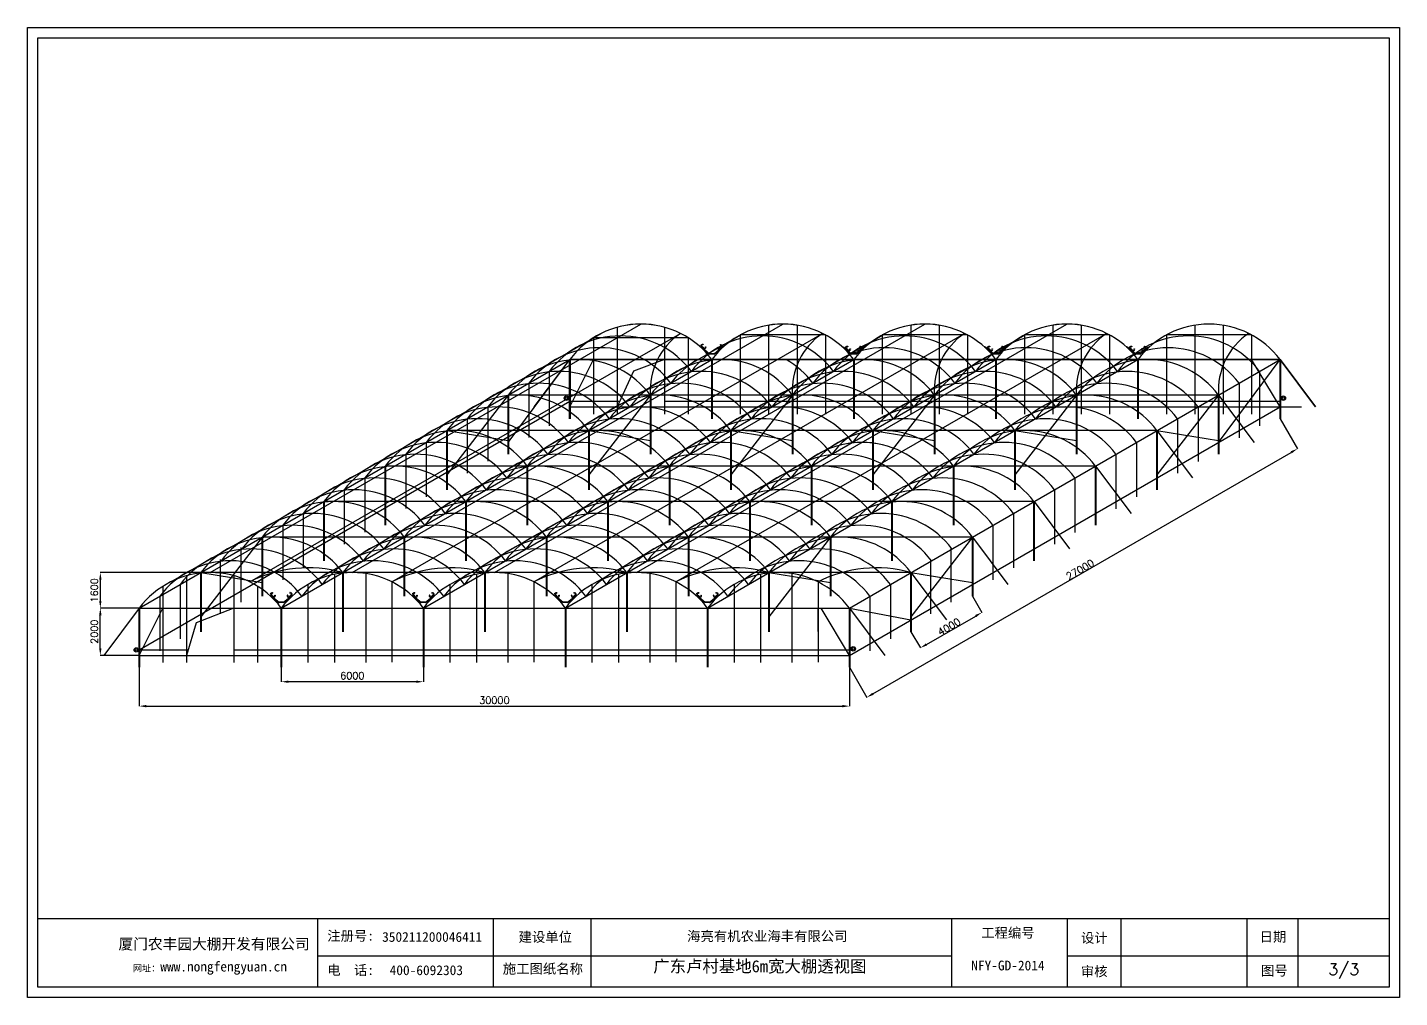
# Model space of a CAD drawing. Header units: inches. Extents: x 211493 to 813085, y -211351 to -52186.
# Drawn here: x 656508 to 714469, y -211351 to -170364 of the extents above; entities that cross this region are included whole.
import ezdxf

# ---------------------------------------------------------------- set-up
doc = ezdxf.new("R2010")
doc.units = ezdxf.units.IN
doc.header["$MEASUREMENT"] = 0
doc.header["$PDMODE"] = 1
doc.styles.get("Standard").update_dxf_attribs({"font": 'txt', "bigfont": 'gbcbig.shx'})
doc.styles.add('样式 1', font='SIMFANG.TTF')
doc.linetypes.add('ZIGZAG', pattern='A,0.00254,-5.08,[131,ltypeshp.shx,S=5.08,R=0,X=-5.08,Y=0],-10.16,[131,ltypeshp.shx,S=5.08,R=180,X=5.08,Y=0],-5.08', length=20.32254)
doc.dimstyles.new('ISO-25', dxfattribs={"dimtxt": 500, "dimasz": 300, "dimexe": 1.25, "dimexo": 0.625, "dimtad": 1, "dimtxsty": 'Standard', "dimcen": 300, "dimadec": 0, "dimazin": 0, "dimtfac": 1, "dimtmove": 0, "dimatfit": 3, "dimfxl": 1, "dimarcsym": 0})
doc.dimstyles.get("Standard").update_dxf_attribs({"dimtxt": 300, "dimasz": 300, "dimexe": 0.18, "dimexo": 0, "dimgap": 20, "dimtad": 1, "dimtoh": 1, "dimdec": 0, "dimzin": 0, "dimdsep": 46, "dimtxsty": 'Standard', "dimcen": 0.09, "dimclrd": 6, "dimclre": 6, "dimclrt": 6, "dimadec": 0, "dimazin": 0, "dimtfac": 1, "dimtdec": 0, "dimtofl": 0, "dimtmove": 1, "dimatfit": 3, "dimfxl": 1, "dimtolj": 1, "dimtzin": 0, "dimarcsym": 0})

# ---------------------------------------------------------------- blocks, each defined once
blk = doc.blocks.new('农丰园大棚图框')
at = {"ltscale": 10}
for p, q in [((581, 4361), (75019, 4361)), ((15986, 4361), (15986, 581)), ((25667, 4361), (25667, 581)), ((31039, 4361), (31039, 581)), ((50911, 4361), (50911, 581)), ((57286, 4361), (57286, 581)), ((60253, 581), (60253, 4361)), ((67185, 4361), (67185, 581)), ((67185, 4361), (67185, 581)), ((69994, 4361), (69994, 581)), ((69994, 4361), (69994, 581)), ((15986, 2291), (50911, 2291)), ((57286, 2291), (75019, 2291))]:
    blk.add_line(p, q, dxfattribs=at)
at = {"color": 0, "lineweight": -3}
for points in [[(0, 53461), (75600, 53461), (75600, 0), (0, 0)], [(581, 52880), (75019, 52880), (75019, 581), (581, 581)]]:
    blk.add_lwpolyline(points, close=True, dxfattribs=at)
at = {"ltscale": 10, "attachment_point": 5}
for s, insert, char_height, width in [('{\\fSimSun|b0|i0|c134|p2;工程编号\\P\\PNFY-GD-2014}', (54022, 2662), 540, 5878.67), ('{\\fSimSun|b0|i0|c134|p2;厦门农丰园大棚开发有限公司}', (10282, 2920), 594, 12234.25), ('{\\fSimSun|b0|i0|c134|p2;注册号:}', (17806, 3370), 540, 2548.24), ('{\\fSimSun|b0|i0|c134|p2;350211200046411}', (22297, 3337), 540, 6390.31), ('{\\fSimSun|b0|i0|c134|p2;建设单位}', (28532, 3307), 540, 3132.74), ('{\\fSimSun|b0|i0|c134|p2;海亮有机农业海丰有限公司}', (40765, 3354), 540, 16576.79), ('{\\fSimSun|b0|i0|c134|p2;设计}', (58783, 3259), 540, 3132.74), ('{\\fSimSun|b0|i0|c134|p2;日期}', (68627, 3323), 540, 3132.74), ('{\\fSimSun|b0|i0|c134|p2;\\H0.66667x;网址：\\H1.5x;www.nongfengyuan.cn}', (10055, 1619), 540, 14674.69), ('{\\fSimSun|b0|i0|c134|p2;电  话:}', (17806, 1485), 540, 2548.24), ('{\\fSimSun|b0|i0|c134|p2;\\H0.6832x;400-6092303}', (21977, 1503), 790.4, 5418.12), ('{\\fSimSun|b0|i0|c134|p2;施工图纸名称}', (28399, 1559), 540, 4764.46), ('{\\fSimSun|b0|i0|c134|p2;审核}', (58776, 1411), 540, 3132.74), ('{\\fSimSun|b0|i0|c134|p2;图号}', (68700, 1457), 540, 3132.74)]:
    blk.add_mtext(s, dxfattribs=dict(at, insert=insert, char_height=char_height, width=width))
blk = doc.blocks.new('*D19')
at = {"color": 6, "linetype": 'Continuous', "lineweight": -2}
for p, q in [((661232, -194895), (659586, -194895)), ((659587, -196595), (659587, -195195)), ((661232, -196895), (659586, -196895))]:
    blk.add_line(p, q, dxfattribs=at)
at = {"color": 6, "linetype": 'Continuous'}
for points in [[(659537, -195195), (659637, -195195), (659587, -194895)], [(659537, -196595), (659637, -196595), (659587, -196895)]]:
    blk.add_solid(points, dxfattribs=at)
at = {"layer": 'Defpoints', "color": 0, "linetype": 'Continuous'}
for p in [(659587, -194895), (661232, -194895), (661232, -196895)]:
    blk.add_point(p, dxfattribs=at)
at = {"color": 6, "linetype": 'Continuous', "lineweight": 25, "insert": (659337, -195895), "char_height": 300, "attachment_point": 5, "rotation": 90}
blk.add_mtext('2000', dxfattribs=at)
blk = doc.blocks.new('*D36')
at = {"color": 6, "linetype": 'Continuous', "lineweight": -2}
for p, q in [((664232, -193395), (659586, -193395)), ((659588, -194595), (659588, -193695)), ((661231, -194895), (659586, -194895))]:
    blk.add_line(p, q, dxfattribs=at)
at = {"color": 6, "linetype": 'Continuous'}
for points in [[(659538, -193695), (659638, -193695), (659588, -193395)], [(659538, -194595), (659638, -194595), (659588, -194895)]]:
    blk.add_solid(points, dxfattribs=at)
at = {"layer": 'Defpoints', "color": 0, "linetype": 'Continuous'}
for p in [(659588, -193395), (664232, -193395), (661232, -194895)]:
    blk.add_point(p, dxfattribs=at)
at = {"color": 6, "linetype": 'Continuous', "lineweight": 25, "insert": (659338, -194145), "char_height": 300, "attachment_point": 5, "rotation": 90}
blk.add_mtext('1600', dxfattribs=at)
blk = doc.blocks.new('M')
at = {"color": 4}
blk.add_line((0, 0), (-6000, 0), dxfattribs=at)
blk.add_arc((-3000, -2250), 3750, 36.8699, 143.1301)
blk = doc.blocks.new('*D20')
at = {"color": 6, "linetype": 'Continuous', "lineweight": -2}
for p, q in [((667232, -196896), (667232, -198007)), ((673232, -196896), (673232, -198007)), ((672932, -198006), (667532, -198006))]:
    blk.add_line(p, q, dxfattribs=at)
at = {"color": 6, "linetype": 'Continuous'}
for points in [[(667532, -197956), (667532, -198056), (667232, -198006)], [(672932, -197956), (672932, -198056), (673232, -198006)]]:
    blk.add_solid(points, dxfattribs=at)
at = {"layer": 'Defpoints', "color": 0, "linetype": 'Continuous'}
for p in [(667232, -196895), (673232, -196895), (667232, -198006)]:
    blk.add_point(p, dxfattribs=at)
at = {"color": 6, "linetype": 'Continuous', "lineweight": 25, "insert": (670232, -197756), "char_height": 300, "attachment_point": 5}
blk.add_mtext('6000', dxfattribs=at)
blk = doc.blocks.new('*D37')
at = {"color": 6, "linetype": 'Continuous', "lineweight": -2}
for p, q in [((661232, -197396), (661232, -199039)), ((691232, -197396), (691232, -199040)), ((661532, -199038), (690932, -199039))]:
    blk.add_line(p, q, dxfattribs=at)
at = {"color": 6, "linetype": 'Continuous'}
for points in [[(661532, -198988), (661532, -199088), (661232, -199038)], [(690932, -198989), (690932, -199089), (691232, -199039)]]:
    blk.add_solid(points, dxfattribs=at)
at = {"layer": 'Defpoints', "color": 0, "linetype": 'Continuous'}
for p in [(661232, -197395), (691232, -197396), (691232, -199039)]:
    blk.add_point(p, dxfattribs=at)
at = {"color": 6, "linetype": 'Continuous', "lineweight": 25, "insert": (676232, -198788), "char_height": 300, "attachment_point": 5, "rotation": 359.99881}
blk.add_mtext('30000', dxfattribs=at)
blk = doc.blocks.new('A$C04282A70')
at = {"linetype": 'Continuous', "lineweight": 30}
h = blk.add_hatch(color=5, dxfattribs=at)
h.dxf.hatch_style = 1
h.set_gradient(color1=(0, 0, 255), color2=(0, 0, 245), one_color=1, tint=0.48)
h.paths.add_polyline_path([(-11, -22, 0.333333), (-35, -22), (-84, -22, -0.104738), (-90, -20), (-94, -19, -0.550258), (-101, 30), (-70, 57, 0.407424), (-70, 72, 0.656234), (-85, 66), (-86, 57), (-82, 57), (-81, 66, -0.663842), (-73, 69, -0.402419), (-73, 60), (-104, 33, 0.550257), (-95, -22), (-92, -24, 0.104738), (-84, -26), (-35, -26, -0.333333), (-11, -26), (13, -26, -0.333333), (37, -26), (85, -26, 0.104738), (94, -24), (97, -22, 0.550261), (105, 33), (74, 60, -0.402419), (75, 69, -0.663842), (83, 66), (84, 57), (88, 57), (87, 66, 0.656234), (72, 72, 0.407424), (71, 57), (103, 30, -0.550258), (95, -19), (92, -20, -0.104738), (85, -22), (37, -22, 0.333333), (13, -22)])
at = {"color": 5, "linetype": 'Continuous', "lineweight": 30}
for p, q in [((-104, 33), (-73, 60)), ((-70, 57), (-101, 30)), ((-86, 57), (-85, 66)), ((-82, 57), (-86, 57)), ((-81, 66), (-82, 57)), ((103, 30), (71, 57)), ((74, 60), (105, 33)), ((84, 57), (83, 66)), ((88, 57), (84, 57)), ((87, 66), (88, 57)), ((-92, -24), (-95, -22)), ((-94, -19), (-90, -20)), ((-84, -22), (-35, -22)), ((-35, -26), (-84, -26)), ((-11, -22), (13, -22)), ((13, -26), (-11, -26)), ((37, -22), (85, -22)), ((85, -26), (37, -26)), ((92, -20), (95, -19)), ((97, -22), (94, -24))]:
    blk.add_line(p, q, dxfattribs=at)
for centre, radius, start, end in [((-82, 8), 33.3, 130.79442, 246.08306), ((-82, 8), 29.3, 130.79442, 246.08306), ((-77, 66), 8.71, 43.5539, 176.65091), ((-77, 66), 4.71, 42.33947, 176.65091), ((-78, 64), 6.4, 319.77772, 47.46081), ((-78, 64), 10.4, 317.8389, 46.50757), ((79, 64), 10.4, 133.49243, 222.1611), ((78, 66), 8.71, 3.34909, 136.4461), ((79, 64), 6.4, 132.53919, 220.22228), ((78, 66), 4.71, 3.34909, 137.66053), ((83, 8), 29.3, 293.91694, 49.20558), ((83, 8), 33.3, 293.91694, 49.20558), ((-84, -6), 20, 246.08306, 270), ((-84, -6), 16, 246.08306, 270), ((-23, -38), 20, 53.1301, 126.8699), ((-23, -42), 20, 53.1301, 126.8699), ((25, -38), 20, 53.1301, 126.8699), ((25, -42), 20, 53.1301, 126.8699), ((85, -6), 16, 270, 293.91694), ((85, -6), 20, 270, 293.91694)]:
    blk.add_arc(centre, radius, start, end, dxfattribs=at)
blk = doc.blocks.new('A$C0B09460F')
at = {"linetype": 'Continuous', "lineweight": 25}
h = blk.add_hatch(color=5, dxfattribs=at)
h.dxf.hatch_style = 1
h.set_gradient(color1=(255, 255, 0), color2=(255, 255, 5), one_color=1, tint=0.51)
h.paths.add_polyline_path([(426, 277, -0.065543), (428, 278), (492, 308), (487, 319), (426, 290), (94, 12), (-92, 12), (-421, 288), (-487, 319), (-492, 308), (-428, 278, -0.065544), (-426, 277), (-97, 1, 0.176327), (-94, 0), (94, 0, 0.176327), (97, 1)])
at = {"color": 7, "linetype": 'Continuous'}
for p, q in [((-492, 308), (-487, 319)), ((-492, 308), (-428, 278)), ((-487, 319), (-421, 288)), ((-426, 277), (-97, 1)), ((-421, 288), (-92, 12)), ((94, 0), (-94, 0)), ((94, 12), (-92, 12)), ((94, 12), (426, 290)), ((97, 1), (426, 277)), ((426, 290), (487, 319)), ((428, 278), (492, 308)), ((492, 308), (487, 319))]:
    blk.add_line(p, q, dxfattribs=at)
for centre, start, end in [((-430, 274), 50, 65), ((-94, 5), 230, 270), ((94, 5), 270, 310), ((430, 274), 115, 130)]:
    blk.add_arc(centre, 4.8, start, end, dxfattribs=at)
blk = doc.blocks.new('*D65')
at = {"color": 6, "lineweight": -2}
for p, q in [((696428, -194396), (696824, -195081)), ((694486, -196431), (696564, -195231)), ((693830, -195896), (694226, -196581))]:
    blk.add_line(p, q, dxfattribs=at)
at = {"color": 6}
for points in [[(696539, -195188), (696589, -195274), (696824, -195081)], [(694461, -196388), (694511, -196474), (694226, -196581)]]:
    blk.add_solid(points, dxfattribs=at)
at = {"layer": 'Defpoints', "color": 0}
for p in [(696428, -194396), (696824, -195081), (693830, -195896)]:
    blk.add_point(p, dxfattribs=at)
at = {"color": 6, "insert": (695440, -195684), "char_height": 300, "attachment_point": 5, "rotation": 30}
blk.add_mtext('\\A1;4000', dxfattribs=at)
blk = doc.blocks.new('*D66')
at = {"color": 6, "lineweight": -2}
for p, q in [((709419, -186896), (710152, -188166)), ((692225, -198517), (709892, -188316)), ((691232, -197396), (691966, -198667))]:
    blk.add_line(p, q, dxfattribs=at)
at = {"color": 6}
for points in [[(709867, -188273), (709917, -188359), (710152, -188166)], [(692200, -198473), (692250, -198560), (691966, -198667)]]:
    blk.add_solid(points, dxfattribs=at)
at = {"layer": 'Defpoints', "color": 0}
for p in [(709419, -186896), (710152, -188166), (691232, -197396)]:
    blk.add_point(p, dxfattribs=at)
at = {"color": 6, "insert": (700974, -193269), "char_height": 300, "attachment_point": 5, "rotation": 30.00148}
blk.add_mtext('\\A1;27000', dxfattribs=at)

msp = doc.modelspace()

# ---------------------------------------------------------------- linework, layer by layer
at = {"color": 3, "linetype": 'Continuous', "lineweight": 25}
for p, q in [((664232.228, -193395.244), (682418.761, -182895.244)), ((664232.228, -193395.244), (682418.761, -182895.244)), ((670232.228, -193395.244), (688418.761, -182895.244)), ((670232.228, -193395.244), (688418.761, -182895.244)), ((676232.228, -193395.244), (694418.761, -182895.244)), ((676232.228, -193395.244), (694418.761, -182895.244)), ((682232.228, -193395.244), (700418.761, -182895.244)), ((682232.228, -193395.244), (700418.761, -182895.244)), ((662560.825, -193788.324), (680747.358, -183288.324)), ((668560.825, -193788.324), (686747.358, -183288.324)), ((671903.631, -193788.324), (690090.164, -183288.324)), ((674560.825, -193788.324), (692747.358, -183288.324)), ((677903.631, -193788.324), (696090.164, -183288.324)), ((680560.825, -193788.324), (698747.358, -183288.324)), ((682172.923, -184395.244), (684090.164, -183288.324)), ((683903.631, -193788.324), (702090.164, -183288.324)), ((665903.631, -193788.324), (682172.923, -184395.244))]:
    msp.add_line(p, q, dxfattribs=at)
at = {"lineweight": 25}
for p, q in [((681418.761, -183031.661), (681418.761, -186695.869)), ((683418.761, -183031.661), (683418.761, -186695.869)), ((687818.761, -182944.18), (687818.761, -186695.869)), ((689018.761, -182944.18), (689018.761, -186695.869)), ((693818.761, -182944.18), (693818.761, -186695.869)), ((695018.761, -182944.18), (695018.761, -186695.869)), ((699818.761, -182944.18), (699818.761, -186695.869)), ((701018.761, -182944.18), (701018.761, -186695.869)), ((705818.761, -182944.18), (705818.761, -186695.869)), ((707018.761, -182944.18), (707018.761, -186695.869)), ((680418.761, -183473.725), (680418.761, -186695.869)), ((684418.761, -183473.725), (684418.761, -186695.869)), ((686618.761, -183356.112), (686618.761, -186695.869)), ((690218.761, -183356.112), (690218.761, -186695.869)), ((692618.761, -183356.112), (692618.761, -186695.869)), ((696218.761, -183356.112), (696218.761, -186695.869)), ((698618.761, -183356.112), (698618.761, -186695.869)), ((702218.761, -183356.112), (702218.761, -186695.869)), ((704618.761, -183356.112), (704618.761, -186695.869)), ((708218.761, -183356.112), (708218.761, -186695.869)), ((679418.761, -184395.869), (685418.761, -184395.869)), ((685418.761, -184395.869), (691418.761, -184395.869)), ((691418.761, -184395.869), (697418.761, -184395.869)), ((697418.761, -184395.869), (703418.761, -184395.869)), ((703418.761, -184395.869), (709418.761, -184395.869))]:
    msp.add_line(p, q, dxfattribs=at)
at = {"color": 5, "linetype": 'ZIGZAG', "lineweight": -3, "ltscale": 10}
for p, q in [((684418.761, -183473.725), (680418.761, -183473.725)), ((690218.761, -183356.112), (686618.761, -183356.112)), ((696218.761, -183356.112), (692618.761, -183356.112)), ((702218.761, -183356.112), (698618.761, -183356.112)), ((708218.761, -183356.112), (704618.761, -183356.112)), ((661232.228, -194895.244), (679418.761, -184395.244)), ((673232.228, -194895.244), (691418.761, -184395.244)), ((679232.228, -194895.244), (697418.761, -184395.244)), ((679232.228, -194895.244), (697418.761, -184395.244)), ((679418.761, -184395.869), (685418.761, -184395.869)), ((685232.228, -194895.244), (703418.761, -184395.244)), ((685418.761, -184395.869), (691418.761, -184395.869)), ((691233.478, -194895.244), (709420.011, -184395.244)), ((691418.761, -184395.869), (697418.761, -184395.869)), ((697418.761, -184395.869), (703418.761, -184395.869)), ((702218.761, -184395.869), (702218.761, -186395.869)), ((703418.761, -184395.869), (709418.761, -184395.869)), ((708218.761, -184395.869), (708218.761, -186395.869)), ((661232.228, -196659.179), (679418.761, -186159.179)), ((679419.136, -186158.337), (681488.948, -186158.337)), ((683419.136, -186158.337), (687488.948, -186158.337)), ((687419.136, -186158.337), (691419.136, -186158.337)), ((691419.136, -186158.337), (697419.136, -186158.337)), ((693419.136, -186158.337), (697419.136, -186158.337)), ((697419.136, -186158.337), (703419.136, -186158.337)), ((697419.136, -186158.962), (703419.136, -186158.962)), ((699419.136, -186158.962), (703419.136, -186158.962)), ((703419.136, -186158.962), (709419.136, -186158.962)), ((692097.003, -194395.244), (692098.253, -196395.869)), ((661230.978, -194895.244), (661232.228, -196895.869)), ((661232.228, -194895.244), (667232.228, -194895.244)), ((662230.978, -194895.244), (662232.228, -196895.869)), ((667232.228, -194895.244), (673232.228, -194895.244)), ((673232.228, -194895.244), (679232.228, -194895.244)), ((677902.381, -194894.619), (677903.631, -196895.244)), ((679230.978, -194895.244), (679232.228, -196895.869)), ((679232.228, -194895.244), (685232.228, -194895.244)), ((683902.381, -194894.619), (683903.631, -196895.244)), ((685230.978, -194895.244), (685232.228, -196895.869)), ((685230.978, -194895.869), (685232.228, -196896.494)), ((685232.228, -194895.869), (691232.228, -194895.869)), ((689902.381, -194895.244), (689903.631, -196895.869)), ((691230.978, -194895.869), (691232.228, -196896.494)), ((661232.228, -196659.179), (663232.228, -196659.179)), ((661232.228, -196659.179), (663302.04, -196659.179)), ((665232.228, -196659.179), (667232.228, -196659.179)), ((667232.228, -196659.179), (669232.228, -196659.179)), ((669232.228, -196659.179), (673232.228, -196659.179)), ((673232.228, -196659.179), (679232.228, -196659.179)), ((679232.228, -196659.179), (685232.228, -196659.179)), ((685232.228, -196659.804), (691232.228, -196659.804))]:
    msp.add_line(p, q, dxfattribs=at)
for p, q in [((676820.685, -187895.869), (679420.011, -184395.244)), ((679418.761, -184395.869), (697418.761, -184395.869)), ((679418.761, -186395.869), (680418.761, -184395.869)), ((706820.685, -187895.869), (709420.011, -184395.244)), ((709418.761, -186395.869), (708218.761, -184395.869)), ((661232.228, -196895.869), (662232.228, -194895.869)), ((691232.228, -196896.494), (690032.228, -194896.494))]:
    msp.add_line(p, q)
at = {"color": 4, "lineweight": 25}
for p, q in [((677918.761, -186395.869), (679418.761, -184395.869)), ((710918.761, -186395.869), (709418.761, -184395.869))]:
    msp.add_line(p, q, dxfattribs=at)
at = {"color": 4, "linetype": 'Continuous', "lineweight": 25}
for p, q in [((685418.761, -184395.244), (679418.761, -184395.244)), ((691418.761, -184395.244), (685418.761, -184395.244)), ((691418.761, -184395.244), (685418.761, -184395.244)), ((697418.761, -184395.244), (691418.761, -184395.244)), ((697418.761, -184395.244), (691418.761, -184395.244)), ((703418.761, -184395.244), (697418.761, -184395.244)), ((703418.761, -184395.869), (697418.761, -184395.869)), ((703418.761, -184395.869), (697418.761, -184395.869)), ((709418.761, -184395.869), (703418.761, -184395.869)), ((709418.761, -184395.869), (710918.761, -186395.869)), ((676820.685, -185895.244), (674222.609, -189269.43)), ((682820.685, -185895.244), (680222.609, -189269.43)), ((688820.685, -185895.244), (686222.609, -189269.43)), ((694820.685, -185895.244), (692222.609, -189269.43)), ((700820.685, -185895.869), (698222.609, -189270.055)), ((706820.685, -185895.869), (704222.609, -189270.055)), ((706820.685, -185895.869), (708320.685, -187895.869)), ((680222.609, -187395.244), (674222.609, -187395.244)), ((674222.609, -187395.244), (676820.685, -187818.316)), ((686222.609, -187395.244), (680222.609, -187395.244)), ((686222.609, -187395.244), (680222.609, -187395.244)), ((680222.609, -187395.244), (682820.685, -187818.316)), ((692222.609, -187395.244), (686222.609, -187395.244)), ((692222.609, -187395.244), (686222.609, -187395.244)), ((686222.609, -187395.244), (688820.685, -187818.316)), ((698222.609, -187395.244), (692222.609, -187395.244)), ((692222.609, -187395.244), (694820.685, -187818.316)), ((698222.609, -187395.869), (692222.609, -187395.869)), ((698222.609, -187395.869), (692222.609, -187395.869)), ((704222.609, -187395.869), (698222.609, -187395.869)), ((698222.609, -187395.869), (700820.685, -187818.941)), ((704222.609, -187395.869), (705722.609, -189395.869)), ((704222.609, -187395.869), (706820.685, -187818.941)), ((701624.533, -188895.869), (703124.533, -190895.869)), ((675026.456, -190395.244), (669026.456, -190395.244)), ((681026.456, -190395.244), (675026.456, -190395.244)), ((687026.456, -190395.244), (681026.456, -190395.244)), ((687026.456, -190395.244), (681026.456, -190395.244)), ((693026.456, -190395.244), (687026.456, -190395.244)), ((699026.456, -190395.869), (693026.456, -190395.869)), ((699027.706, -190395.869), (700527.706, -192395.869)), ((666428.38, -191895.244), (663830.304, -195269.43)), ((690428.38, -191895.244), (687830.304, -195269.43)), ((696428.38, -191895.869), (693830.304, -195270.055)), ((696428.38, -191895.869), (697928.38, -193895.869)), ((669830.304, -193395.244), (663830.304, -193395.244)), ((663830.304, -193395.244), (666428.38, -193818.316)), ((675830.304, -193395.244), (669830.304, -193395.244)), ((681830.304, -193395.244), (675830.304, -193395.244)), ((687830.304, -193395.244), (681830.304, -193395.244)), ((687830.304, -193395.244), (690428.38, -193818.316)), ((693830.304, -193395.869), (687830.304, -193395.869)), ((693830.304, -193395.869), (696428.38, -193818.941)), ((693830.304, -193395.869), (695330.304, -195395.869)), ((661232.228, -194895.244), (659732.228, -196895.244)), ((691232.228, -194895.869), (692732.228, -196895.869))]:
    msp.add_line(p, q, dxfattribs=at)
at = {"lineweight": 40}
for p, q in [((679418.761, -186895.869), (679418.761, -184395.869)), ((685418.761, -184395.869), (685418.761, -186895.869)), ((691418.761, -184395.869), (691418.761, -186895.869)), ((697418.761, -184395.869), (697418.761, -186895.869)), ((697418.761, -184395.869), (697418.761, -186895.869)), ((703418.761, -184395.869), (703418.761, -186895.869)), ((703418.761, -184395.869), (703418.761, -186895.869)), ((703418.761, -184395.869), (703418.761, -186895.869)), ((709418.761, -184395.869), (709418.761, -186895.869))]:
    msp.add_line(p, q, dxfattribs=at)
at = {"color": 1}
for p, q in [((681418.761, -184395.869), (685418.761, -184395.869)), ((679418.761, -186395.869), (685418.761, -186395.869)), ((679419.136, -186394.403), (685419.136, -186394.403)), ((685418.761, -186395.869), (691418.761, -186395.869)), ((685419.136, -186394.403), (691419.136, -186394.403)), ((691418.761, -186395.869), (698325.451, -186395.869)), ((691419.136, -186394.403), (697419.136, -186394.403)), ((691419.136, -186395.028), (697419.136, -186395.028)), ((697418.761, -186395.869), (704325.451, -186395.869)), ((697419.136, -186394.403), (703419.136, -186394.403)), ((697419.136, -186395.028), (703419.136, -186395.028)), ((703418.761, -186395.869), (710325.451, -186395.869)), ((661232.228, -196895.244), (667232.228, -196895.244)), ((667232.228, -196895.244), (673232.228, -196895.244)), ((673232.228, -196895.244), (679232.228, -196895.244)), ((679232.228, -196895.244), (685232.228, -196895.244)), ((685232.228, -196895.869), (691232.228, -196895.869))]:
    msp.add_line(p, q, dxfattribs=at)
at = {"linetype": 'Continuous', "lineweight": 25}
for p, q in [((677686.711, -185395.244), (677686.711, -187695.244)), ((678552.736, -184895.244), (678552.736, -187195.244)), ((707686.711, -185395.869), (707686.711, -187695.869)), ((708552.736, -184895.869), (708552.736, -187195.869)), ((675954.66, -186395.244), (675954.66, -188695.244)), ((705954.66, -186395.869), (705954.66, -188695.869)), ((675088.634, -186895.244), (675088.634, -189195.244)), ((705088.634, -186895.869), (705088.634, -189195.869)), ((673356.583, -187895.244), (673356.583, -190195.244)), ((703356.583, -187895.869), (703356.583, -190195.869)), ((672490.558, -188395.244), (672490.558, -190695.244)), ((702490.558, -188395.869), (702490.558, -190695.869)), ((670758.507, -189395.244), (670758.507, -191695.244)), ((700758.507, -189395.869), (700758.507, -191695.869)), ((669892.482, -189895.244), (669892.482, -192195.244)), ((699892.482, -189895.869), (699892.482, -192195.869)), ((668160.431, -190895.244), (668160.431, -193195.244)), ((698160.431, -190895.869), (698160.431, -193195.869)), ((667294.406, -191395.244), (667294.406, -193695.244)), ((697294.406, -191395.869), (697294.406, -193695.869)), ((665520.496, -192340.487), (665520.496, -194640.487)), ((695520.496, -192341.112), (695520.496, -194641.112)), ((664654.47, -192840.487), (664654.47, -195140.487)), ((694654.47, -192841.112), (694654.47, -195141.112)), ((663232.228, -193531.036), (663232.228, -197195.244)), ((665232.228, -193531.036), (665232.228, -197195.244)), ((669479.81, -193471.504), (669479.81, -197195.244)), ((670802.77, -193438.901), (670802.77, -197195.244)), ((675479.81, -193471.504), (675479.81, -197195.244)), ((676802.77, -193438.901), (676802.77, -197195.244)), ((681479.81, -193471.504), (681479.81, -197195.244)), ((682802.77, -193438.901), (682802.77, -197195.244)), ((687479.81, -193472.129), (687479.81, -197195.869)), ((688802.77, -193439.526), (688802.77, -197195.869)), ((662232.228, -193973.1), (662232.228, -197195.244)), ((662964.279, -193895.244), (662964.279, -196195.244)), ((666232.228, -193973.1), (666232.228, -197195.244)), ((668354.739, -193899.087), (668354.739, -197195.244)), ((671903.631, -193788.324), (671903.631, -197177.962)), ((674354.739, -193899.087), (674354.739, -197195.244)), ((677903.631, -193788.324), (677903.631, -197177.962)), ((680354.739, -193899.087), (680354.739, -197195.244)), ((683903.631, -193788.324), (683903.631, -197177.962)), ((686354.739, -193899.712), (686354.739, -197195.869)), ((689903.631, -193788.949), (689903.631, -197178.587)), ((692964.279, -193895.869), (692964.279, -196195.869)), ((662098.253, -194395.244), (662098.253, -196695.244)), ((692098.253, -194395.869), (692098.253, -196695.869)), ((661232.228, -194895.244), (667232.228, -194895.244)), ((661232.228, -194895.244), (667232.228, -194895.244)), ((662232.228, -194895.244), (662232.228, -197195.244)), ((662232.228, -194895.244), (662232.228, -197195.244)), ((663232.228, -194895.244), (663232.228, -197195.244)), ((665232.228, -194895.244), (665232.228, -197195.244)), ((666232.228, -194895.244), (666232.228, -197195.244)), ((667232.228, -194895.244), (673232.228, -194895.244)), ((667232.228, -194895.244), (673232.228, -194895.244)), ((673232.228, -194895.244), (679232.228, -194895.244)), ((673232.228, -194895.244), (679232.228, -194895.244)), ((679232.228, -194895.244), (685232.228, -194895.244)), ((679232.228, -194895.244), (685232.228, -194895.244)), ((685232.228, -194895.869), (691232.228, -194895.869)), ((685232.228, -194895.869), (691232.228, -194895.869))]:
    msp.add_line(p, q, dxfattribs=at)
at = {"color": 1, "linetype": 'Continuous', "lineweight": 25}
for p, q in [((661232.228, -196895.244), (667232.228, -196895.244)), ((667232.228, -196895.244), (673232.228, -196895.244)), ((673232.228, -196895.244), (679232.228, -196895.244)), ((679232.228, -196895.244), (685232.228, -196895.244)), ((685232.228, -196895.869), (691232.228, -196895.869))]:
    msp.add_line(p, q, dxfattribs=at)
at = {"linetype": 'Continuous', "lineweight": 30}
for points in [[(661232.228, -194895.244), (679418.761, -184395.244)], [(667232.228, -194895.244), (685418.761, -184395.244)], [(667232.228, -194895.244), (685418.761, -184395.244)], [(673232.228, -194895.244), (691418.761, -184395.244)], [(673232.228, -194895.244), (691418.761, -184395.244)], [(679232.228, -194895.244), (697418.761, -184395.244)], [(679232.228, -194895.244), (697418.761, -184395.244)], [(679232.228, -194895.244), (697418.761, -184395.244)], [(685232.228, -194895.244), (703418.761, -184395.244)], [(691233.478, -194895.244), (709420.011, -184395.244)]]:
    msp.add_lwpolyline(points, dxfattribs=at)
at = {"linetype": 'Continuous', "lineweight": 40}
for points in [[(679418.761, -184395.244), (679418.761, -186395.244), (679418.761, -186895.244)], [(685418.761, -184395.244), (685418.761, -186395.244), (685418.761, -186895.244)], [(685418.761, -184395.244), (685418.761, -186395.244), (685418.761, -186895.244)], [(685418.761, -184395.244), (685418.761, -186395.244), (685418.761, -186895.244)], [(691418.761, -184395.244), (691418.761, -186395.244), (691418.761, -186895.244)], [(691418.761, -184395.244), (691418.761, -186395.244), (691418.761, -186895.244)], [(691418.761, -184395.244), (691418.761, -186395.244), (691418.761, -186895.244)], [(691418.761, -184395.244), (691418.761, -186395.244), (691418.761, -186895.244)], [(697418.761, -184395.244), (697418.761, -186395.244), (697418.761, -186895.244)], [(697418.761, -184395.244), (697418.761, -186395.244), (697418.761, -186895.244)], [(697418.761, -184395.244), (697418.761, -186395.244), (697418.761, -186895.244)], [(697418.761, -184395.869), (697418.761, -186395.869), (697418.761, -186895.869)], [(697418.761, -184395.869), (697418.761, -186395.869), (697418.761, -186895.869)], [(697418.761, -184395.869), (697418.761, -186395.869), (697418.761, -186895.869)], [(697418.761, -184395.869), (697418.761, -186395.869), (697418.761, -186895.869)], [(703418.761, -184395.244), (703418.761, -186395.244), (703418.761, -186895.244)], [(703418.761, -184395.869), (703418.761, -186395.869), (703418.761, -186895.869)], [(703418.761, -184395.869), (703418.761, -186395.869), (703418.761, -186895.869)], [(703418.761, -184395.869), (703418.761, -186395.869), (703418.761, -186895.869)], [(709418.761, -184395.869), (709418.761, -186395.869), (709418.761, -186895.869)], [(676820.685, -185895.244), (676820.685, -187895.244), (676820.685, -188395.244)], [(682820.685, -185895.244), (682820.685, -187895.244), (682820.685, -188395.244)], [(682820.685, -185895.244), (682820.685, -187895.244), (682820.685, -188395.244)], [(682820.685, -185895.244), (682820.685, -187895.244), (682820.685, -188395.244)], [(688820.685, -185895.244), (688820.685, -187895.244), (688820.685, -188395.244)], [(688820.685, -185895.244), (688820.685, -187895.244), (688820.685, -188395.244)], [(688820.685, -185895.244), (688820.685, -187895.244), (688820.685, -188395.244)], [(688820.685, -185895.244), (688820.685, -187895.244), (688820.685, -188395.244)], [(694820.685, -185895.244), (694820.685, -187895.244), (694820.685, -188395.244)], [(694820.685, -185895.244), (694820.685, -187895.244), (694820.685, -188395.244)], [(694820.685, -185895.244), (694820.685, -187895.244), (694820.685, -188395.244)], [(700820.685, -185895.244), (700820.685, -187895.244), (700820.685, -188395.244)], [(700820.685, -185895.869), (700820.685, -187895.869), (700820.685, -188395.869)], [(700820.685, -185895.869), (700820.685, -187895.869), (700820.685, -188395.869)], [(700820.685, -185895.869), (700820.685, -187895.869), (700820.685, -188395.869)], [(706820.685, -185895.869), (706820.685, -187895.869), (706820.685, -188395.869)], [(674222.609, -187395.244), (674222.609, -189395.244), (674222.609, -189895.244)], [(680222.609, -187395.244), (680222.609, -189395.244), (680222.609, -189895.244)], [(680222.609, -187395.244), (680222.609, -189395.244), (680222.609, -189895.244)], [(680222.609, -187395.244), (680222.609, -189395.244), (680222.609, -189895.244)], [(686222.609, -187395.244), (686222.609, -189395.244), (686222.609, -189895.244)], [(686222.609, -187395.244), (686222.609, -189395.244), (686222.609, -189895.244)], [(686222.609, -187395.244), (686222.609, -189395.244), (686222.609, -189895.244)], [(686222.609, -187395.244), (686222.609, -189395.244), (686222.609, -189895.244)], [(692222.609, -187395.244), (692222.609, -189395.244), (692222.609, -189895.244)], [(692222.609, -187395.244), (692222.609, -189395.244), (692222.609, -189895.244)], [(692222.609, -187395.244), (692222.609, -189395.244), (692222.609, -189895.244)], [(692222.609, -187395.869), (692222.609, -189395.869), (692222.609, -189895.869)], [(692222.609, -187395.869), (692222.609, -189395.869), (692222.609, -189895.869)], [(692222.609, -187395.869), (692222.609, -189395.869), (692222.609, -189895.869)], [(692222.609, -187395.869), (692222.609, -189395.869), (692222.609, -189895.869)], [(698222.609, -187395.244), (698222.609, -189395.244), (698222.609, -189895.244)], [(698222.609, -187395.869), (698222.609, -189395.869), (698222.609, -189895.869)], [(698222.609, -187395.869), (698222.609, -189395.869), (698222.609, -189895.869)], [(698222.609, -187395.869), (698222.609, -189395.869), (698222.609, -189895.869)], [(704222.609, -187395.869), (704222.609, -189395.869), (704222.609, -189895.869)], [(671624.533, -188895.244), (671624.533, -190895.244), (671624.533, -191395.244)], [(677624.533, -188895.244), (677624.533, -190895.244), (677624.533, -191395.244)], [(677624.533, -188895.244), (677624.533, -190895.244), (677624.533, -191395.244)], [(683624.533, -188895.244), (683624.533, -190895.244), (683624.533, -191395.244)], [(683624.533, -188895.244), (683624.533, -190895.244), (683624.533, -191395.244)], [(683624.533, -188895.244), (683624.533, -190895.244), (683624.533, -191395.244)], [(683624.533, -188895.244), (683624.533, -190895.244), (683624.533, -191395.244)], [(689624.533, -188895.244), (689624.533, -190895.244), (689624.533, -191395.244)], [(689624.533, -188895.244), (689624.533, -190895.244), (689624.533, -191395.244)], [(689624.533, -188895.244), (689624.533, -190895.244), (689624.533, -191395.244)], [(689624.533, -188895.869), (689624.533, -190895.869), (689624.533, -191395.869)], [(689624.533, -188895.869), (689624.533, -190895.869), (689624.533, -191395.869)], [(689624.533, -188895.869), (689624.533, -190895.869), (689624.533, -191395.869)], [(689624.533, -188895.869), (689624.533, -190895.869), (689624.533, -191395.869)], [(695624.533, -188895.244), (695624.533, -190895.244), (695624.533, -191395.244)], [(695624.533, -188895.869), (695624.533, -190895.869), (695624.533, -191395.869)], [(695624.533, -188895.869), (695624.533, -190895.869), (695624.533, -191395.869)], [(695624.533, -188895.869), (695624.533, -190895.869), (695624.533, -191395.869)], [(701624.533, -188895.869), (701624.533, -190895.869), (701624.533, -191395.869)], [(669026.456, -190395.244), (669026.456, -192395.244), (669026.456, -192895.244)], [(675026.456, -190395.244), (675026.456, -192395.244), (675026.456, -192895.244)], [(675026.456, -190395.244), (675026.456, -192395.244), (675026.456, -192895.244)], [(681026.456, -190395.244), (681026.456, -192395.244), (681026.456, -192895.244)], [(681026.456, -190395.244), (681026.456, -192395.244), (681026.456, -192895.244)], [(681026.456, -190395.244), (681026.456, -192395.244), (681026.456, -192895.244)], [(681026.456, -190395.244), (681026.456, -192395.244), (681026.456, -192895.244)], [(687026.456, -190395.244), (687026.456, -192395.244), (687026.456, -192895.244)], [(687026.456, -190395.244), (687026.456, -192395.244), (687026.456, -192895.244)], [(687026.456, -190395.244), (687026.456, -192395.244), (687026.456, -192895.244)], [(693026.456, -190395.244), (693026.456, -192395.244), (693026.456, -192895.244)], [(693026.456, -190395.869), (693026.456, -192395.869), (693026.456, -192895.869)], [(693026.456, -190395.869), (693026.456, -192395.869), (693026.456, -192895.869)], [(693026.456, -190395.869), (693026.456, -192395.869), (693026.456, -192895.869)], [(699026.456, -190395.869), (699026.456, -192395.869), (699026.456, -192895.869)], [(666428.38, -191895.244), (666428.38, -193895.244), (666428.38, -194395.244)], [(672428.38, -191895.244), (672428.38, -193895.244), (672428.38, -194395.244)], [(672428.38, -191895.244), (672428.38, -193895.244), (672428.38, -194395.244)], [(678428.38, -191895.244), (678428.38, -193895.244), (678428.38, -194395.244)], [(678428.38, -191895.244), (678428.38, -193895.244), (678428.38, -194395.244)], [(678428.38, -191895.244), (678428.38, -193895.244), (678428.38, -194395.244)], [(678428.38, -191895.244), (678428.38, -193895.244), (678428.38, -194395.244)], [(684428.38, -191895.244), (684428.38, -193895.244), (684428.38, -194395.244)], [(684428.38, -191895.244), (684428.38, -193895.244), (684428.38, -194395.244)], [(684428.38, -191895.244), (684428.38, -193895.244), (684428.38, -194395.244)], [(690428.38, -191895.244), (690428.38, -193895.244), (690428.38, -194395.244)], [(690428.38, -191895.869), (690428.38, -193895.869), (690428.38, -194395.869)], [(690428.38, -191895.869), (690428.38, -193895.869), (690428.38, -194395.869)], [(690428.38, -191895.869), (690428.38, -193895.869), (690428.38, -194395.869)], [(696428.38, -191895.869), (696428.38, -193895.869), (696428.38, -194395.869)], [(663830.304, -193395.244), (663830.304, -195395.244), (663830.304, -195895.244)], [(669830.304, -193395.244), (669830.304, -195395.244), (669830.304, -195895.244)], [(669830.304, -193395.244), (669830.304, -195395.244), (669830.304, -195895.244)], [(675830.304, -193395.244), (675830.304, -195395.244), (675830.304, -195895.244)], [(675830.304, -193395.244), (675830.304, -195395.244), (675830.304, -195895.244)], [(681830.304, -193395.244), (681830.304, -195395.244), (681830.304, -195895.244)], [(681830.304, -193395.244), (681830.304, -195395.244), (681830.304, -195895.244)], [(681830.304, -193395.244), (681830.304, -195395.244), (681830.304, -195895.244)], [(687830.304, -193395.244), (687830.304, -195395.244), (687830.304, -195895.244)], [(687830.304, -193395.869), (687830.304, -195395.869), (687830.304, -195895.869)], [(687830.304, -193395.869), (687830.304, -195395.869), (687830.304, -195895.869)], [(687830.304, -193395.869), (687830.304, -195395.869), (687830.304, -195895.869)], [(693830.304, -193395.869), (693830.304, -195395.869), (693830.304, -195895.869)], [(661232.228, -194895.244), (661232.228, -196895.244), (661232.228, -197395.244)], [(661232.228, -194895.244), (661232.228, -196895.244), (661232.228, -197395.244)], [(667232.228, -194895.244), (667232.228, -196895.244), (667232.228, -197395.244)], [(667232.228, -194895.244), (667232.228, -196895.244), (667232.228, -197395.244)], [(667232.228, -194895.244), (667232.228, -196895.244), (667232.228, -197395.244)], [(667232.228, -194895.244), (667232.228, -196895.244), (667232.228, -197395.244)], [(673232.228, -194895.244), (673232.228, -196895.244), (673232.228, -197395.244)], [(673232.228, -194895.244), (673232.228, -196895.244), (673232.228, -197395.244)], [(673232.228, -194895.244), (673232.228, -196895.244), (673232.228, -197395.244)], [(673232.228, -194895.244), (673232.228, -196895.244), (673232.228, -197395.244)], [(679232.228, -194895.244), (679232.228, -196895.244), (679232.228, -197395.244)], [(679232.228, -194895.244), (679232.228, -196895.244), (679232.228, -197395.244)], [(679232.228, -194895.244), (679232.228, -196895.244), (679232.228, -197395.244)], [(679232.228, -194895.244), (679232.228, -196895.244), (679232.228, -197395.244)], [(679232.228, -194895.244), (679232.228, -196895.244), (679232.228, -197395.244)], [(679232.228, -194895.244), (679232.228, -196895.244), (679232.228, -197395.244)], [(685232.228, -194895.244), (685232.228, -196895.244), (685232.228, -197395.244)], [(685232.228, -194895.244), (685232.228, -196895.244), (685232.228, -197395.244)], [(685232.228, -194895.869), (685232.228, -196895.869), (685232.228, -197395.869)], [(685232.228, -194895.869), (685232.228, -196895.869), (685232.228, -197395.869)], [(685232.228, -194895.869), (685232.228, -196895.869), (685232.228, -197395.869)], [(685232.228, -194895.869), (685232.228, -196895.869), (685232.228, -197395.869)], [(685232.228, -194895.869), (685232.228, -196895.869), (685232.228, -197395.869)], [(685232.228, -194895.869), (685232.228, -196895.869), (685232.228, -197395.869)], [(691232.228, -194895.869), (691232.228, -196895.869), (691232.228, -197395.869)], [(691232.228, -194895.869), (691232.228, -196895.869), (691232.228, -197395.869)]]:
    msp.add_lwpolyline(points, dxfattribs=at)
at = {"color": 1}
for points in [[(683418.761, -184395.869), (682115.405, -184882.363), (681418.761, -186395.869)], [(691232.228, -196895.869), (709418.761, -186395.869)], [(665232.228, -194895.244), (663640.474, -195514.776), (663232.228, -196895.244)]]:
    msp.add_lwpolyline(points, dxfattribs=at)
msp.add_lwpolyline([(691232.228, -194895.869), (693830.304, -195395.869)])
for centre, radius in [((679276.831, -186027.365), 93.221), ((679276.831, -186027.365), 51.355), ((709560.692, -186027.365), 93.221), ((709560.692, -186027.365), 51.355), ((661103.982, -196664.457), 93.221), ((661103.982, -196664.457), 51.355), ((691390.698, -196616.48), 93.221), ((691390.698, -196616.48), 51.355)]:
    msp.add_circle(centre, radius)
at = {"linetype": 'Continuous', "lineweight": 25}
for centre, start, end in [((682418.761, -186645.244), 36.86989765, 143.13010235), ((688418.761, -186645.244), 36.86989765, 143.13010235), ((688418.761, -186645.244), 36.86989765, 143.13010235), ((694418.761, -186645.244), 36.86989765, 143.13010235), ((694418.761, -186645.244), 36.86989765, 143.13010235), ((700418.761, -186645.244), 36.86989765, 143.13010235), ((700418.761, -186645.869), 36.86989765, 143.13010235), ((700418.761, -186645.869), 36.86989765, 143.13010235), ((706418.761, -186645.869), 36.86989765, 143.13010235), ((681552.736, -187145.244), 36.86989765, 143.13010235), ((687552.736, -187145.244), 36.86989765, 143.13010235), ((687552.736, -187145.244), 36.86989765, 143.13010235), ((693552.736, -187145.244), 36.86989765, 143.13010235), ((693552.736, -187145.244), 36.86989765, 143.13010235), ((699552.736, -187145.244), 36.86989765, 143.13010235), ((705552.736, -187145.869), 36.86989765, 143.13010235), ((680686.711, -187645.244), 36.86989765, 143.13010235), ((692686.711, -187645.244), 36.86989765, 143.13010235), ((692686.711, -187645.244), 36.86989765, 143.13010235), ((698686.711, -187645.244), 36.86989765, 143.13010235), ((704686.711, -187645.869), 36.86989765, 143.13010235), ((679820.685, -188145.244), 36.86989765, 143.13010235), ((685820.685, -188145.244), 36.86989765, 143.13010235), ((685820.685, -188145.244), 36.86989765, 143.13010235), ((686686.711, -187645.244), 119.92643487, 143.13010235), ((686686.711, -187645.244), 119.92643487, 143.13010235), ((686686.711, -187645.244), 36.86989765, 60.07356514), ((686686.711, -187645.244), 36.86989765, 60.07356514), ((691820.685, -188145.244), 36.86989765, 143.13010235), ((691820.685, -188145.244), 36.86989765, 143.13010235), ((697820.685, -188145.244), 36.86989765, 143.13010235), ((703820.685, -188145.869), 36.86989765, 143.13010235), ((678088.634, -189145.244), 36.86989765, 143.13010235), ((678954.66, -188645.244), 36.86989765, 143.13010235), ((684088.634, -189145.244), 36.86989765, 143.13010235), ((684088.634, -189145.244), 36.86989765, 143.13010235), ((684954.66, -188645.244), 36.86989765, 143.13010235), ((684954.66, -188645.244), 36.86989765, 143.13010235), ((690088.634, -189145.244), 36.86989765, 143.13010235), ((690088.634, -189145.244), 36.86989765, 143.13010235), ((690954.66, -188645.244), 36.86989765, 143.13010235), ((690954.66, -188645.244), 36.86989765, 143.13010235), ((696088.634, -189145.244), 36.86989765, 143.13010235), ((696954.66, -188645.244), 36.86989765, 143.13010235), ((702088.634, -189145.869), 36.86989765, 143.13010235), ((702954.66, -188645.869), 36.86989765, 143.13010235), ((677222.609, -189645.244), 36.86989765, 143.13010235), ((683222.609, -189645.244), 36.86989765, 143.13010235), ((683222.609, -189645.244), 36.86989765, 143.13010235), ((689222.609, -189645.244), 36.86989765, 143.13010235), ((689222.609, -189645.244), 36.86989765, 143.13010235), ((695222.609, -189645.244), 36.86989765, 143.13010235), ((701222.609, -189645.869), 36.86989765, 143.13010235), ((676356.583, -190145.244), 36.86989765, 143.13010235), ((682356.583, -190145.244), 36.86989765, 143.13010235), ((682356.583, -190145.244), 36.86989765, 143.13010235), ((688356.583, -190145.244), 36.86989765, 143.13010235), ((688356.583, -190145.244), 36.86989765, 143.13010235), ((694356.583, -190145.244), 36.86989765, 143.13010235), ((694356.583, -190145.869), 36.86989765, 143.13010235), ((694356.583, -190145.869), 36.86989765, 143.13010235), ((700356.583, -190145.869), 36.86989765, 143.13010235), ((675490.558, -190645.244), 36.86989765, 143.13010235), ((681490.558, -190645.244), 36.86989765, 143.13010235), ((681490.558, -190645.244), 36.86989765, 143.13010235), ((687490.558, -190645.244), 36.86989765, 143.13010235), ((687490.558, -190645.244), 36.86989765, 143.13010235), ((693490.558, -190645.244), 36.86989765, 143.13010235), ((693490.558, -190645.869), 36.86989765, 143.13010235), ((693490.558, -190645.869), 36.86989765, 143.13010235), ((699490.558, -190645.869), 36.86989765, 143.13010235), ((674624.533, -191145.244), 36.86989765, 143.13010235), ((680624.533, -191145.244), 36.86989765, 143.13010235), ((686624.533, -191145.244), 36.86989765, 143.13010235), ((686624.533, -191145.244), 36.86989765, 143.13010235), ((692624.533, -191145.244), 36.86989765, 143.13010235), ((692624.533, -191145.869), 36.86989765, 143.13010235), ((692624.533, -191145.869), 36.86989765, 143.13010235), ((698624.533, -191145.869), 36.86989765, 143.13010235), ((673758.507, -191645.244), 36.86989765, 143.13010235), ((679758.507, -191645.244), 36.86989765, 143.13010235), ((685758.507, -191645.244), 36.86989765, 143.13010235), ((685758.507, -191645.244), 36.86989765, 143.13010235), ((691758.507, -191645.244), 36.86989765, 143.13010235), ((691758.507, -191645.869), 36.86989765, 143.13010235), ((691758.507, -191645.869), 36.86989765, 143.13010235), ((697758.507, -191645.869), 36.86989765, 143.13010235), ((672026.456, -192645.244), 36.86989765, 143.13010235), ((672892.482, -192145.244), 36.86989765, 143.13010235), ((678026.456, -192645.244), 36.86989765, 143.13010235), ((678892.482, -192145.244), 36.86989765, 143.13010235), ((684026.456, -192645.244), 36.86989765, 143.13010235), ((684026.456, -192645.244), 36.86989765, 143.13010235), ((684892.482, -192145.244), 36.86989765, 143.13010235), ((684892.482, -192145.244), 36.86989765, 143.13010235), ((690026.456, -192645.244), 36.86989765, 143.13010235), ((690892.482, -192145.244), 36.86989765, 143.13010235), ((696026.456, -192645.869), 36.86989765, 143.13010235), ((696892.482, -192145.869), 36.86989765, 143.13010235), ((671160.431, -193145.244), 36.86989765, 143.13010235), ((677160.431, -193145.244), 36.86989765, 143.13010235), ((683160.431, -193145.244), 36.86989765, 143.13010235), ((683160.431, -193145.244), 36.86989765, 143.13010235), ((689160.431, -193145.244), 36.86989765, 143.13010235), ((695160.431, -193145.869), 36.86989765, 143.13010235), ((670294.406, -193645.244), 36.86989765, 143.13010235), ((676294.406, -193645.244), 36.86989765, 143.13010235), ((682294.406, -193645.244), 36.86989765, 143.13010235), ((682294.406, -193645.244), 36.86989765, 143.13010235), ((688294.406, -193645.244), 36.86989765, 143.13010235), ((694294.406, -193645.869), 36.86989765, 143.13010235), ((669428.38, -194145.244), 36.86989765, 143.13010235), ((675428.38, -194145.244), 36.86989765, 143.13010235), ((681428.38, -194145.244), 36.86989765, 143.13010235), ((681428.38, -194145.244), 36.86989765, 143.13010235), ((687428.38, -194145.244), 36.86989765, 143.13010235), ((693428.38, -194145.869), 36.86989765, 143.13010235), ((668562.355, -194645.244), 36.86989765, 143.13010235), ((674562.355, -194645.244), 36.86989765, 143.13010235), ((680562.355, -194645.244), 36.86989765, 143.13010235), ((686562.355, -194645.244), 36.86989765, 143.13010235), ((692562.355, -194645.869), 36.86989765, 143.13010235), ((667696.329, -195145.244), 36.86989765, 143.13010235), ((673696.329, -195145.244), 36.86989765, 143.13010235), ((679696.329, -195145.244), 36.86989765, 143.13010235), ((685696.329, -195145.244), 36.86989765, 143.13010235), ((691696.329, -195145.869), 36.86989765, 143.13010235), ((665964.279, -196145.244), 36.86989765, 143.13010235), ((666830.304, -195645.244), 36.86989765, 143.13010235), ((671964.279, -196145.244), 36.86989765, 143.13010235), ((672830.304, -195645.244), 36.86989765, 143.13010235), ((677964.279, -196145.244), 36.86989765, 143.13010235), ((678830.304, -195645.244), 36.86989765, 143.13010235), ((683964.279, -196145.244), 36.86989765, 143.13010235), ((684830.304, -195645.244), 36.86989765, 143.13010235), ((689964.279, -196145.869), 36.86989765, 143.13010235), ((690830.304, -195645.869), 36.86989765, 143.13010235), ((665098.253, -196645.244), 36.86989765, 143.13010235), ((671098.253, -196645.244), 36.86989765, 143.13010235), ((677098.253, -196645.244), 36.86989765, 143.13010235), ((683098.253, -196645.244), 36.86989765, 143.13010235), ((689098.253, -196645.869), 36.86989765, 143.13010235), ((664232.228, -197145.244), 36.86989765, 143.13010235), ((664232.228, -197145.244), 36.86989765, 143.13010235), ((670232.228, -197145.244), 36.86989765, 143.13010235), ((670232.228, -197145.244), 36.86989765, 143.13010235), ((676232.228, -197145.244), 36.86989765, 143.13010235), ((676232.228, -197145.244), 36.86989765, 143.13010235), ((682232.228, -197145.244), 36.86989765, 143.13010235), ((682232.228, -197145.244), 36.86989765, 143.13010235), ((688232.228, -197145.869), 36.86989765, 143.13010235), ((688232.228, -197145.869), 36.86989765, 143.13010235)]:
    msp.add_arc(centre, 3750, start, end, dxfattribs=at)
at = {"lineweight": 25}
for centre in [(682418.761, -186645.869), (688418.761, -186645.869), (694418.761, -186645.869), (700418.761, -186645.869), (706418.761, -186645.869)]:
    msp.add_arc(centre, 3750, 36.86989764, 143.13010236, dxfattribs=at)
at = {"color": 5, "linetype": 'ZIGZAG', "lineweight": -3, "ltscale": 10}
for centre, start, end in [((682418.761, -186645.869), 36.86989764, 143.13010236), ((688418.761, -186645.869), 36.86989764, 143.13010236), ((694418.761, -186645.869), 36.86989764, 143.13010236), ((700418.761, -186645.869), 36.86989764, 143.13010236), ((706418.761, -186645.869), 36.86989764, 143.13010236), ((664232.228, -197145.244), 36.86989765, 143.13010235), ((670232.228, -197145.244), 36.86989765, 143.13010235), ((676232.228, -197145.244), 36.86989765, 143.13010235), ((682232.228, -197145.244), 36.86989765, 143.13010235), ((688232.228, -197145.869), 36.86989765, 143.13010235)]:
    msp.add_arc(centre, 3750, start, end, dxfattribs=at)
for centre, radius, start, end in [((685735.62, -185702.206), 2921.361, 124.28082958, 183.80104056), ((691735.62, -185702.206), 2921.361, 124.28082958, 183.80104056), ((697735.62, -185702.206), 2921.361, 124.28082958, 183.80104056), ((703735.62, -185702.206), 2921.361, 124.28082958, 183.80104056), ((703735.62, -185702.831), 2921.361, 124.28082958, 183.80104056), ((709735.62, -185702.831), 2921.361, 124.28082958, 183.80104056), ((668371.644, -198633.253), 5437.318, 74.43875613, 116.99435535), ((674371.644, -198633.253), 5437.318, 74.43875613, 116.99435535), ((680371.644, -198633.253), 5437.318, 74.43875613, 116.99435535), ((686371.644, -198633.253), 5437.318, 74.43875613, 116.99435535), ((692371.644, -198633.878), 5437.318, 74.43875613, 116.99435535)]:
    msp.add_arc(centre, radius, start, end)

# ---------------------------------------------------------------- block references
at = {"color": 0, "lineweight": -3, "xscale": 0.7666708010001457, "yscale": 0.7666708009874128, "zscale": 0.7666708008960003}
msp.add_blockref('农丰园大棚图框', (656508.414, -211350.81), dxfattribs=at)
at = {"lineweight": 25, "xscale": -1}
for p, rotation in [((685054.244, -183854.278), 314.7635924047725), ((691160.18, -183942.275), 314.7635924047725), ((697160.18, -183942.275), 314.7635924047725), ((703160.18, -183942.275), 314.7635924047725), ((666867.711, -194353.653), 314.7635924048068), ((672867.711, -194353.653), 314.7635924048068), ((678867.711, -194353.653), 314.7635924048055), ((684867.711, -194354.278), 314.763592404805)]:
    msp.add_blockref('A$C04282A70', p, dxfattribs=dict(at, rotation=rotation))
at = {"color": 5, "linetype": 'Continuous', "lineweight": 25}
for p in [(685416.194, -184163.665), (691416.194, -184163.665), (697416.194, -184163.665), (703416.194, -184163.665), (667229.661, -194663.04), (673229.661, -194663.04), (679229.661, -194663.04), (685229.661, -194663.665)]:
    msp.add_blockref('A$C0B09460F', p, dxfattribs=at)
at = {"lineweight": 25}
for p, rotation in [((685765.327, -183876.627), 45.23640759522748), ((691674.892, -183946.55), 45.23640759522748), ((697674.892, -183946.55), 45.23640759522748), ((703674.892, -183946.55), 45.23640759522748), ((667594.224, -194353.653), 45.23640759519322), ((673594.224, -194353.653), 45.23640759519322), ((679594.224, -194353.653), 45.23640759519443), ((685594.224, -194354.278), 45.23640759519501)]:
    msp.add_blockref('A$C04282A70', p, dxfattribs=dict(at, rotation=rotation))
for p in [(682820.685, -185895.244), (688820.685, -185895.244), (688820.685, -185895.244), (694820.685, -185895.244), (694820.685, -185895.244), (700820.685, -185895.244), (706820.685, -185895.869), (677624.533, -188895.244), (683624.533, -188895.244), (689624.533, -188895.244), (689624.533, -188895.244), (695624.533, -188895.244), (695624.533, -188895.869), (695624.533, -188895.869), (701624.533, -188895.869), (672428.38, -191895.244), (678428.38, -191895.244), (684428.38, -191895.244)]:
    msp.add_blockref('M', p)
at = {"color": 4, "linetype": 'Continuous', "lineweight": 25}
for p in [(684428.38, -191895.244), (690428.38, -191895.244), (696428.38, -191895.869)]:
    msp.add_blockref('M', p, dxfattribs=at)

# ---------------------------------------------------------------- texts
at = {"insert": (682941.716, -209773.725), "char_height": 508.1537, "width": 12192.47048, "attachment_point": 1, "style": '样式 1'}
msp.add_mtext('{\\fSimSun|b0|i0|c134|p2;广东卢村基地6m宽大棚透视图}', dxfattribs=at)
at = {"ltscale": 10, "insert": (712111.839, -210236.019), "char_height": 495.1733, "width": 14184.70287, "attachment_point": 5}
msp.add_mtext('3/3', dxfattribs=at)

# ---------------------------------------------------------------- dimensions: what is measured, and where the dimension line sits
for p1, p2, distance, text, picture, middle in [((691232.228, -197396.494), (709418.761, -186895.869), -1466.75, '27000', '*D66', (700973.899, -193269.184)), ((693830.304, -195895.869), (696428.38, -194395.869), -791.309, '4000', '*D65', (695439.997, -195683.938))]:
    dim = msp.add_aligned_dim(p1=p1, p2=p2, distance=distance, text=text, dimstyle='Standard')
    dim.commit()
    dim.dimension.update_dxf_attribs({"geometry": picture, "text_midpoint": middle})
at = {"linetype": 'Continuous', "lineweight": 25}
dim = msp.add_linear_dim(base=(659587.554, -193395.244), p1=(661231.603, -194895.244), p2=(664232.228, -193395.244), angle=90, text='1600', dimstyle='ISO-25', override={"dimtxt": 300, "dimgap": 100, "dimclrd": 6, "dimclre": 6, "dimclrt": 6, "dimfxl": 0.18, "dimtfillclr": 6, "dimarcsym": 1}, dxfattribs=at)
dim.commit()
dim.dimension.update_dxf_attribs({"geometry": '*D36', "text_midpoint": (659337.554, -194145.244)})
for base, p1, p2, angle, picture, middle in [((659587.095, -194895.244), (661232.228, -196895.244), (661232.228, -194895.244), 90, '*D19', (659587.095, -195895.244)), ((667232.228, -198006.224), (673232.228, -196895.244), (667232.228, -196895.244), 180, '*D20', (670232.228, -198006.224))]:
    dim = msp.add_linear_dim(base=base, p1=p1, p2=p2, angle=angle, dimstyle='ISO-25', override={"dimtxt": 300, "dimgap": 100, "dimclrd": 6, "dimclre": 6, "dimclrt": 6, "dimfxl": 0.18, "dimtfillclr": 6, "dimarcsym": 1}, dxfattribs=at)
    dim.commit()
    dim.dimension.update_dxf_attribs({"geometry": picture, "text_midpoint": middle, "dimtype": 161})
dim = msp.add_aligned_dim(p1=(661232.228, -197395.244), p2=(691232.228, -197395.869), distance=-1642.778, text='30000', dimstyle='ISO-25', override={"dimtxt": 300, "dimgap": 100, "dimclrd": 6, "dimclre": 6, "dimclrt": 6, "dimfxl": 0.18, "dimtfillclr": 6, "dimarcsym": 1}, dxfattribs=at)
dim.commit()
dim.dimension.update_dxf_attribs({"geometry": '*D37', "text_midpoint": (676232.199, -198788.335)})

doc.saveas('drawing.dxf')
